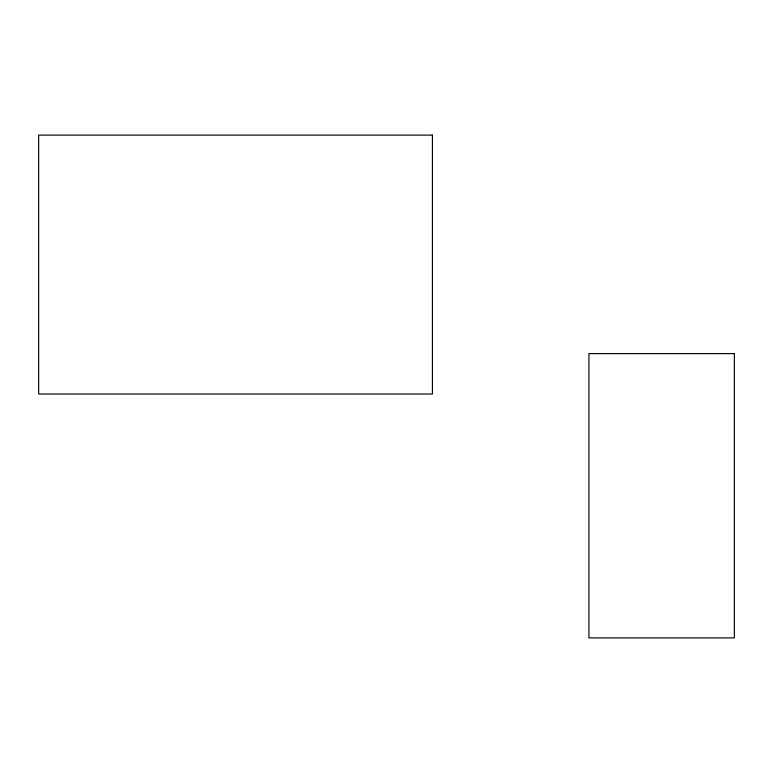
<?xml version="1.0" encoding="UTF-8"?>
<svg xmlns="http://www.w3.org/2000/svg" width="773" height="773" viewBox="0 0 773 773"><rect width="100%" height="100%" fill="white"/><g stroke="black" fill="none" stroke-linecap="round" stroke-linejoin="round"><path stroke-width="1.16" d="M432.426 135.101L38.65 135.101L38.65 394.008L432.426 394.008L432.426 135.101M734.35 353.609L588.929 353.609L588.929 637.899L734.35 637.899L734.35 353.609"/></g></svg>
